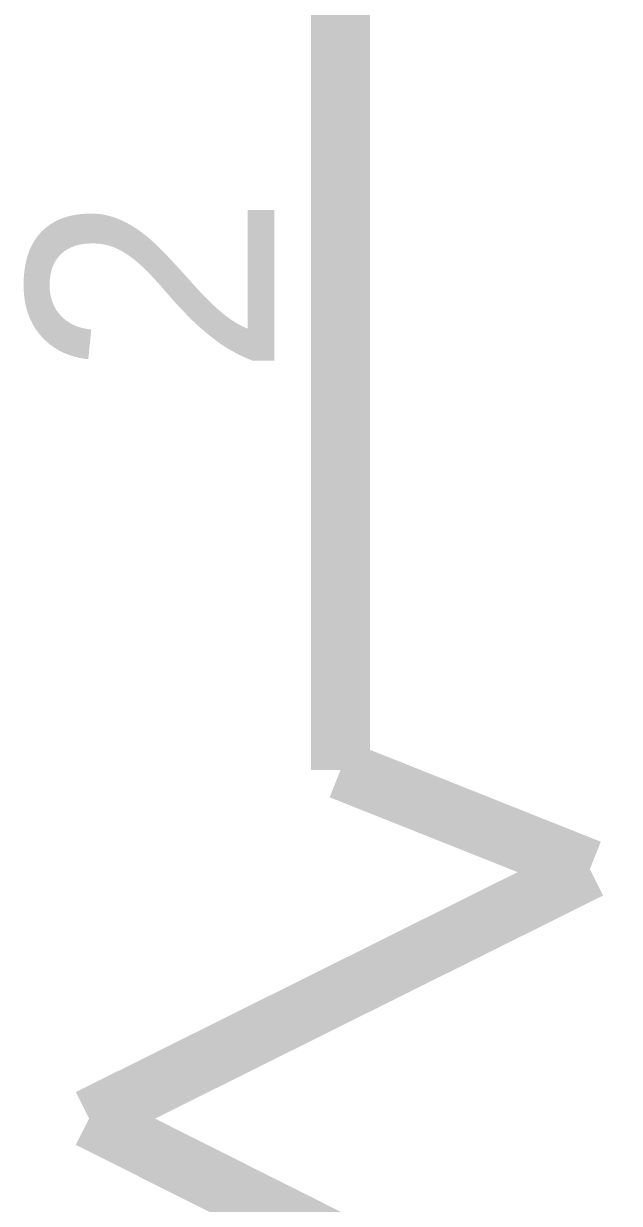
# Model space of a CAD drawing. Header units: millimetres. Extents: x 0 to 800, y 0 to 567.
# Drawn here: x 77.75 to 80.78, y 333.04 to 339.03 of the extents above; entities that cross this region are included whole.
import ezdxf

# ---------------------------------------------------------------- set-up
doc = ezdxf.new("R2010")
doc.units = ezdxf.units.MM
doc.layers.add('Sheet', color=255, linetype='Continuous')

msp = doc.modelspace()

# ---------------------------------------------------------------- linework, layer by layer
at = {"layer": 'Sheet', "const_width": 0.2997}
for points in [[(79.3604, 335.2423), (79.3604, 340.3269)], [(79.3604, 335.2423), (79.3604, 336.0039)], [(80.626, 334.7384), (79.3604, 335.2423)], [(78.0837, 333.4728), (80.626, 334.7384)], [(80.626, 332.1961), (78.0837, 333.4728)]]:
    msp.add_lwpolyline(points, dxfattribs=at)

# ---------------------------------------------------------------- texts
at = {"layer": 'Sheet'}
msp.add_text('2', height=1.2543, rotation=90, dxfattribs=at).set_placement((79.0244, 337.2358))

doc.saveas('drawing.dxf')
